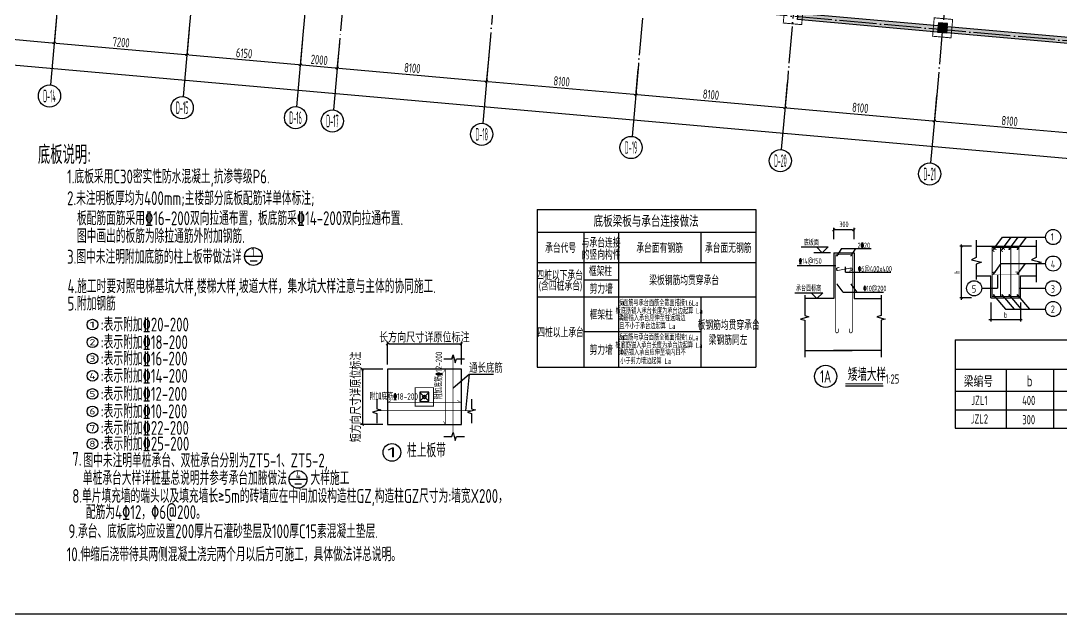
# Model space of a CAD drawing. Extents: x -57409 to 252654, y -8259 to 229119.
# Drawn here: x 137248 to 193468, y -6908 to 25184 of the extents above; entities that cross this region are included whole.
import ezdxf
from ezdxf.enums import TextEntityAlignment as Align

# ---------------------------------------------------------------- set-up
doc = ezdxf.new("R2010")
doc.units = 0
doc.header["$LTSCALE"] = 100
doc.header["$PDMODE"] = 35
doc.header["$PDSIZE"] = 200
doc.linetypes.add('DASHED', pattern=[0.75, 0.5, -0.25])
doc.linetypes.add('DOTE', pattern=[2.42, 2, -0.2, 0.02, -0.2])
doc.layers.get('0').update_dxf_attribs({"linetype": 'CONTINUOUS'})
doc.layers.get('Defpoints').update_dxf_attribs({"linetype": 'CONTINUOUS'})
for name, color, linetype in [('AXIS', 3, 'CONTINUOUS'), ('B-TEXT', 3, 'CONTINUOUS'), ('BDIM', 3, 'CONTINUOUS'), ('b板标注', 6, 'CONTINUOUS'), ('COLU', 7, 'CONTINUOUS'), ('CT', 2, 'CONTINUOUS'), ('dbl底板梁说明', 7, 'CONTINUOUS'), ('DIM', 3, 'CONTINUOUS'), ('dote', 253, 'DOTE'), ('h填实-柱墙', 254, 'CONTINUOUS'), ('PUB_DIM', 3, 'CONTINUOUS'), ('TEXT', 2, 'CONTINUOUS'), ('THICK', 6, 'CONTINUOUS'), ('THIN', 7, 'CONTINUOUS'), ('WALL', 3, 'CONTINUOUS'), ('Z-AXIS', 3, 'CONTINUOUS'), ('Z-TEXT', 2, 'CONTINUOUS'), ('z柱下板带', 140, 'CONTINUOUS'), ('板底钢筋', 24, 'CONTINUOUS'), ('柱', 2, 'CONTINUOUS')]:
    doc.layers.add(name, color=color, linetype=linetype)
doc.layers.add('mis', color=31, linetype='CONTINUOUS', plot=False)
doc.layers.add('重心计算', color=7, linetype='CONTINUOUS', plot=False)
doc.layers.add('rein', color=6, linetype='ByLayer', lineweight=18)
doc.styles.add('_TCH_AXIS', font='tssdeng.shx', dxfattribs={"width": 0.7, "bigfont": 'tssdchn.shx'})
doc.styles.add('COMPLEX', font='tssdeng.shx', dxfattribs={"width": 0.7, "bigfont": 'tssdchn.shx'})
doc.styles.add('Jgcad-DIM', font='tssdeng.shx', dxfattribs={"width": 0.7, "bigfont": 'tssdchn.shx'})
doc.styles.get("Standard").update_dxf_attribs({"font": 'tssdeng.shx', "width": 0.7, "bigfont": 'tssdchn.shx'})
doc.styles.add('TSSD_Dimension', font='tssdeng.shx', dxfattribs={"width": 0.7})
doc.dimstyles.new('TSSD_100_100', dxfattribs={"dimtxt": 300, "dimasz": 100, "dimexe": 100, "dimexo": 250, "dimgap": 100, "dimtad": 1, "dimdec": 0, "dimzin": 0, "dimdsep": 46, "dimtxsty": 'Jgcad-DIM', "dimblk": 'ARCHTICK', "dimblk1": 'ARCHTICK', "dimblk2": 'ARCHTICK', "dimsah": 1, "dimcen": 0, "dimdle": 100, "dimclre": 7, "dimclrt": 7, "dimadec": 3, "dimazin": 0, "dimtfac": 1, "dimtdec": 0, "dimtix": 1, "dimtmove": 2, "dimatfit": 3, "dimfxl": 1, "dimtolj": 1, "dimtzin": 0, "dimarcsym": 0})
doc.dimstyles.new('TSSD_100_100$0', dxfattribs={"dimtxt": 300, "dimasz": 100, "dimexe": 100, "dimexo": 250, "dimgap": 100, "dimtad": 1, "dimdec": 0, "dimzin": 0, "dimdsep": 46, "dimtxsty": 'TSSD_Dimension', "dimblk": '_tsdbk', "dimblk1": '_tsdbk', "dimblk2": '_tsdbk', "dimsah": 1, "dimcen": 0, "dimdle": 100, "dimclrt": 7, "dimadec": 0, "dimazin": 0, "dimtfac": 1, "dimtdec": 0, "dimtix": 1, "dimtmove": 2, "dimatfit": 3, "dimldrblk": '_tsdbk', "dimfxl": 1, "dimtolj": 1, "dimtzin": 0, "dimarcsym": 0})
doc.dimstyles.new('TSSD_50_100', dxfattribs={"dimtxt": 300, "dimasz": 100, "dimexe": 100, "dimexo": 250, "dimgap": 150, "dimtad": 1, "dimdec": 0, "dimlfac": 0.5, "dimzin": 0, "dimdsep": 46, "dimtxsty": 'TSSD_Dimension', "dimblk": '_tsdbk', "dimcen": 0, "dimdle": 100, "dimclrt": 7, "dimadec": 0, "dimazin": 0, "dimtfac": 1, "dimtdec": 0, "dimtix": 1, "dimtmove": 2, "dimatfit": 3, "dimldrblk": '_tsdbk', "dimfxl": 1, "dimtolj": 1, "dimtzin": 0, "dimarcsym": 0})

# ---------------------------------------------------------------- blocks, each defined once
blk = doc.blocks.new('_tsdbk')
blk.add_line((-1, 0), (0, 0))
at = {"const_width": 0.5}
blk.add_lwpolyline([(-0.7, -0.7), (0.7, 0.7)], dxfattribs=at)
blk = doc.blocks.new('*D14')
at = {"layer": 'Defpoints', "color": 0}
for p in [(48949, 33607), (214449, 18928), (214184, 15937)]:
    blk.add_point(p, dxfattribs=at)
at = {"layer": 'Z-AXIS', "color": 0, "lineweight": -2}
for p, q in [((48927, 33358), (48675, 30516)), ((48783, 30606), (214084, 15946)), ((214427, 18679), (214175, 15837))]:
    blk.add_line(p, q, dxfattribs=at)
at = {"layer": 'Z-AXIS', "color": 0, "lineweight": -2, "xscale": 100, "yscale": 100, "zscale": 100}
for p, rotation in [((48684, 30615), 174.9316457825303), ((214184, 15937), 354.9316457825303)]:
    blk.add_blockref('_tsdbk', p, dxfattribs=dict(at, rotation=rotation))
at = {"layer": 'Z-AXIS', "color": 7, "insert": (131465, 23625), "char_height": 500, "attachment_point": 5, "rotation": 354.9316, "style": 'TSSD_Dimension'}
blk.add_mtext('\\A1;166150', dxfattribs=at)
blk = doc.blocks.new('_AXISO')
blk.add_circle((0, 0), 0.5)
at = {"layer": 'B-TEXT', "style": 'COMPLEX', "width": 1.450893}
blk.add_attdef('A', text='', height=0.56, dxfattribs=at).set_placement((0.249375, -0.28), (0.749375, -0.28), align=Align.FIT)
blk = doc.blocks.new('*D27')
at = {"layer": 'Defpoints', "color": 0}
for p in [(178690, 22100), (186758, 21384), (186615, 19770)]:
    blk.add_point(p, dxfattribs=at)
at = {"layer": 'Z-AXIS', "color": 0, "lineweight": -2}
for p, q in [((178668, 21851), (178538, 20386)), ((186736, 21135), (186606, 19670)), ((178646, 20477), (186515, 19779))]:
    blk.add_line(p, q, dxfattribs=at)
at = {"layer": 'Z-AXIS', "color": 0, "lineweight": -2, "xscale": 100, "yscale": 100, "zscale": 100}
for p, rotation in [((178546, 20485), 174.9316457825303), ((186615, 19770), 354.9316457825303)]:
    blk.add_blockref('_tsdbk', p, dxfattribs=dict(at, rotation=rotation))
at = {"layer": 'Z-AXIS', "color": 7, "insert": (182611, 20476), "char_height": 500, "attachment_point": 5, "rotation": 354.9316, "style": 'TSSD_Dimension'}
blk.add_mtext('\\A1;8100', dxfattribs=at)
blk = doc.blocks.new('*D28')
at = {"layer": 'Defpoints', "color": 0}
for p in [(170621, 22815), (178690, 22100), (178546, 20485)]:
    blk.add_point(p, dxfattribs=at)
at = {"layer": 'Z-AXIS', "color": 0, "lineweight": -2}
for p, q in [((170599, 22566), (170469, 21101)), ((178668, 21851), (178538, 20386)), ((170578, 21192), (178447, 20494))]:
    blk.add_line(p, q, dxfattribs=at)
at = {"layer": 'Z-AXIS', "color": 0, "lineweight": -2, "xscale": 100, "yscale": 100, "zscale": 100}
for p, rotation in [((170478, 21201), 174.9316457825303), ((178546, 20485), 354.9316457825303)]:
    blk.add_blockref('_tsdbk', p, dxfattribs=dict(at, rotation=rotation))
at = {"layer": 'Z-AXIS', "color": 7, "insert": (174543, 21192), "char_height": 500, "attachment_point": 5, "rotation": 354.9316, "style": 'TSSD_Dimension'}
blk.add_mtext('\\A1;8100', dxfattribs=at)
blk = doc.blocks.new('*D29')
at = {"layer": 'Defpoints', "color": 0}
for p in [(146366, 24967), (152492, 24423), (152349, 22809)]:
    blk.add_point(p, dxfattribs=at)
at = {"layer": 'Z-AXIS', "color": 0, "lineweight": -2}
for p, q in [((146344, 24718), (146214, 23253)), ((152470, 24174), (152340, 22709)), ((146323, 23343), (152250, 22818))]:
    blk.add_line(p, q, dxfattribs=at)
at = {"layer": 'Z-AXIS', "color": 0, "lineweight": -2, "xscale": 100, "yscale": 100, "zscale": 100}
for p, rotation in [((146223, 23352), 174.9316457825303), ((152349, 22809), 354.9316457825303)]:
    blk.add_blockref('_tsdbk', p, dxfattribs=dict(at, rotation=rotation))
at = {"layer": 'Z-AXIS', "color": 7, "insert": (149317, 23429), "char_height": 500, "attachment_point": 5, "rotation": 354.9316, "style": 'TSSD_Dimension'}
blk.add_mtext('\\A1;6150', dxfattribs=at)
blk = doc.blocks.new('*D30')
at = {"layer": 'Defpoints', "color": 0}
for p in [(133517, 26106), (139195, 25603), (139051, 23988)]:
    blk.add_point(p, dxfattribs=at)
at = {"layer": 'Z-AXIS', "color": 0, "lineweight": -2}
for p, q in [((133495, 25857), (133365, 24392)), ((139173, 25354), (139043, 23889)), ((133473, 24483), (138952, 23997))]:
    blk.add_line(p, q, dxfattribs=at)
at = {"layer": 'Z-AXIS', "color": 0, "lineweight": -2, "xscale": 100, "yscale": 100, "zscale": 100}
for p, rotation in [((133374, 24492), 174.9316457825303), ((139051, 23988), 354.9316457825303)]:
    blk.add_blockref('_tsdbk', p, dxfattribs=dict(at, rotation=rotation))
at = {"layer": 'Z-AXIS', "color": 7, "insert": (136244, 24589), "char_height": 500, "attachment_point": 5, "rotation": 354.9316, "style": 'TSSD_Dimension'}
blk.add_mtext('\\A1;5700', dxfattribs=at)
blk = doc.blocks.new('*D32')
at = {"layer": 'Defpoints', "color": 0}
for p in [(139195, 25603), (146366, 24967), (146223, 23352)]:
    blk.add_point(p, dxfattribs=at)
at = {"layer": 'Z-AXIS', "color": 0, "lineweight": -2}
for p, q in [((139173, 25354), (139043, 23889)), ((146344, 24718), (146214, 23253)), ((139151, 23979), (146124, 23361))]:
    blk.add_line(p, q, dxfattribs=at)
at = {"layer": 'Z-AXIS', "color": 0, "lineweight": -2, "xscale": 100, "yscale": 100, "zscale": 100}
for p, rotation in [((139051, 23988), 174.9316457825303), ((146223, 23352), 354.9316457825303)]:
    blk.add_blockref('_tsdbk', p, dxfattribs=dict(at, rotation=rotation))
at = {"layer": 'Z-AXIS', "color": 7, "insert": (142668, 24019), "char_height": 500, "attachment_point": 5, "rotation": 354.9316, "style": 'TSSD_Dimension'}
blk.add_mtext('\\A1;7200', dxfattribs=at)
blk = doc.blocks.new('*D33')
at = {"layer": 'Defpoints', "color": 0}
for p in [(162553, 23531), (170621, 22815), (170478, 21201)]:
    blk.add_point(p, dxfattribs=at)
at = {"layer": 'Z-AXIS', "color": 0, "lineweight": -2}
for p, q in [((162531, 23282), (162401, 21817)), ((170599, 22566), (170469, 21101)), ((162509, 21908), (170378, 21210))]:
    blk.add_line(p, q, dxfattribs=at)
at = {"layer": 'Z-AXIS', "color": 0, "lineweight": -2, "xscale": 100, "yscale": 100, "zscale": 100}
for p, rotation in [((162410, 21917), 174.9316457825303), ((170478, 21201), 354.9316457825303)]:
    blk.add_blockref('_tsdbk', p, dxfattribs=dict(at, rotation=rotation))
at = {"layer": 'Z-AXIS', "color": 7, "insert": (166475, 21908), "char_height": 500, "attachment_point": 5, "rotation": 354.9316, "style": 'TSSD_Dimension'}
blk.add_mtext('\\A1;8100', dxfattribs=at)
blk = doc.blocks.new('*D34')
at = {"layer": 'Defpoints', "color": 0}
for p in [(152492, 24423), (154485, 24247), (154341, 22632)]:
    blk.add_point(p, dxfattribs=at)
at = {"layer": 'Z-AXIS', "color": 0, "lineweight": -2}
for p, q in [((152470, 24174), (152340, 22709)), ((154463, 23998), (154333, 22533)), ((152449, 22800), (154242, 22641))]:
    blk.add_line(p, q, dxfattribs=at)
at = {"layer": 'Z-AXIS', "color": 0, "lineweight": -2, "xscale": 100, "yscale": 100, "zscale": 100}
for p, rotation in [((152349, 22809), 174.9316457825303), ((154341, 22632), 354.9316457825303)]:
    blk.add_blockref('_tsdbk', p, dxfattribs=dict(at, rotation=rotation))
at = {"layer": 'Z-AXIS', "color": 7, "insert": (153376, 23069), "char_height": 500, "attachment_point": 5, "rotation": 354.9316, "style": 'TSSD_Dimension'}
blk.add_mtext('\\A1;2000', dxfattribs=at)
blk = doc.blocks.new('*D35')
at = {"layer": 'Defpoints', "color": 0}
for p in [(154485, 24247), (162553, 23531), (162410, 21917)]:
    blk.add_point(p, dxfattribs=at)
at = {"layer": 'Z-AXIS', "color": 0, "lineweight": -2}
for p, q in [((154463, 23998), (154333, 22533)), ((162531, 23282), (162401, 21817)), ((154441, 22623), (162310, 21925))]:
    blk.add_line(p, q, dxfattribs=at)
at = {"layer": 'Z-AXIS', "color": 0, "lineweight": -2, "xscale": 100, "yscale": 100, "zscale": 100}
for p, rotation in [((154341, 22632), 174.9316457825303), ((162410, 21917), 354.9316457825303)]:
    blk.add_blockref('_tsdbk', p, dxfattribs=dict(at, rotation=rotation))
at = {"layer": 'Z-AXIS', "color": 7, "insert": (158407, 22623), "char_height": 500, "attachment_point": 5, "rotation": 354.9316, "style": 'TSSD_Dimension'}
blk.add_mtext('\\A1;8100', dxfattribs=at)
blk = doc.blocks.new('*D37')
at = {"layer": 'Defpoints', "color": 0}
for p in [(186758, 21384), (194826, 20669), (194683, 19054)]:
    blk.add_point(p, dxfattribs=at)
at = {"layer": 'Z-AXIS', "color": 0, "lineweight": -2}
for p, q in [((186736, 21135), (186606, 19670)), ((194804, 20420), (194674, 18955)), ((186714, 19761), (194583, 19063))]:
    blk.add_line(p, q, dxfattribs=at)
at = {"layer": 'Z-AXIS', "color": 0, "lineweight": -2, "xscale": 100, "yscale": 100, "zscale": 100}
for p, rotation in [((186615, 19770), 174.9316457825303), ((194683, 19054), 354.9316457825303)]:
    blk.add_blockref('_tsdbk', p, dxfattribs=dict(at, rotation=rotation))
at = {"layer": 'Z-AXIS', "color": 7, "insert": (190680, 19761), "char_height": 500, "attachment_point": 5, "rotation": 354.9316, "style": 'TSSD_Dimension'}
blk.add_mtext('\\A1;8100', dxfattribs=at)
blk = doc.blocks.new('*D427')
at = {"layer": 'Defpoints', "color": 0}
for p in [(161055, 7711), (157055, 6344), (161055, 6344)]:
    blk.add_point(p, dxfattribs=at)
at = {"layer": 'Z-AXIS', "color": 0, "lineweight": -2}
for p, q in [((157055, 6594), (157055, 7811)), ((157155, 7711), (160955, 7711)), ((161055, 6594), (161055, 7811))]:
    blk.add_line(p, q, dxfattribs=at)
at = {"layer": 'Z-AXIS', "color": 0, "lineweight": -2, "xscale": 100, "yscale": 100, "zscale": 100, "rotation": 180}
blk.add_blockref('_tsdbk', (157055, 7711), dxfattribs=at)
at = {"layer": 'Z-AXIS', "color": 0, "lineweight": -2, "xscale": 100, "yscale": 100, "zscale": 100}
blk.add_blockref('_tsdbk', (161055, 7711), dxfattribs=at)
at = {"layer": 'Z-AXIS', "color": 7, "insert": (159055, 8061), "char_height": 500, "attachment_point": 5, "style": 'TSSD_Dimension'}
blk.add_mtext('\\A1;长方向尺寸详原位标注', dxfattribs=at)
blk = doc.blocks.new('*D428')
at = {"layer": 'Defpoints', "color": 0}
for p in [(157055, 6344), (155707, 3344), (157055, 3344)]:
    blk.add_point(p, dxfattribs=at)
at = {"layer": 'Z-AXIS', "color": 0, "lineweight": -2}
for p, q in [((156805, 6344), (155607, 6344)), ((155707, 6244), (155707, 3444)), ((156805, 3344), (155607, 3344))]:
    blk.add_line(p, q, dxfattribs=at)
at = {"layer": 'Z-AXIS', "color": 0, "lineweight": -2, "xscale": 100, "yscale": 100, "zscale": 100}
for p, rotation in [((155707, 6344), 90), ((155707, 3344), 270)]:
    blk.add_blockref('_tsdbk', p, dxfattribs=dict(at, rotation=rotation))
at = {"layer": 'Z-AXIS', "color": 7, "insert": (155357, 4844), "char_height": 500, "attachment_point": 5, "rotation": 90, "style": 'TSSD_Dimension'}
blk.add_mtext('\\A1;短方向尺寸详原位标注', dxfattribs=at)
blk = doc.blocks.new('*D2962')
at = {"layer": 'Defpoints', "color": 0}
for p in [(181177, 13878), (181177, 13118), (182277, 13118)]:
    blk.add_point(p, dxfattribs=at)
at = {"layer": 'DIM', "color": 0, "lineweight": -2}
for p, q in [((181177, 13368), (181177, 13978)), ((182177, 13878), (181277, 13878)), ((182277, 13368), (182277, 13978))]:
    blk.add_line(p, q, dxfattribs=at)
at = {"layer": 'DIM', "color": 0, "lineweight": -2, "xscale": 100, "yscale": 100, "zscale": 100, "rotation": 180}
blk.add_blockref('_tsdbk', (181177, 13878), dxfattribs=at)
at = {"layer": 'DIM', "color": 0, "lineweight": -2, "xscale": 100, "yscale": 100, "zscale": 100}
blk.add_blockref('_tsdbk', (182277, 13878), dxfattribs=at)
at = {"layer": 'DIM', "color": 7, "insert": (181727, 14178), "char_height": 300, "attachment_point": 5, "style": 'TSSD_Dimension'}
blk.add_mtext('\\A1;300', dxfattribs=at)
blk = doc.blocks.new('_ArchTick')
at = {"color": 0, "linetype": 'ByBlock', "const_width": 0.4}
blk.add_lwpolyline([(-0.5, -0.5), (0.5, 0.5)], dxfattribs=at)
blk = doc.blocks.new('*D3093')
at = {"layer": 'BDIM', "color": 7, "lineweight": -2}
for p, q in [((189664, 9943), (189664, 8930)), ((191264, 9943), (191264, 8930))]:
    blk.add_line(p, q, dxfattribs=at)
at = {"layer": 'BDIM', "color": 0, "lineweight": -2}
blk.add_line((189564, 9030), (191364, 9030), dxfattribs=at)
at = {"layer": 'Defpoints', "color": 0}
for p in [(189664, 10193), (191264, 10193), (191264, 9030)]:
    blk.add_point(p, dxfattribs=at)
at = {"layer": 'BDIM', "color": 0, "lineweight": -2, "xscale": 100, "yscale": 100, "zscale": 100, "rotation": 180}
blk.add_blockref('_ArchTick', (189664, 9030), dxfattribs=at)
at = {"layer": 'BDIM', "color": 0, "lineweight": -2, "xscale": 100, "yscale": 100, "zscale": 100}
blk.add_blockref('_ArchTick', (191264, 9030), dxfattribs=at)
at = {"layer": 'BDIM', "color": 7, "insert": (190464, 9280), "char_height": 300, "attachment_point": 5, "style": 'Jgcad-DIM'}
blk.add_mtext('\\A1;b', dxfattribs=at)
blk = doc.blocks.new('*D3094')
at = {"layer": 'BDIM', "color": 7, "lineweight": -2}
for p, q in [((188626, 12993), (187988, 12993)), ((188626, 10193), (187988, 10193))]:
    blk.add_line(p, q, dxfattribs=at)
at = {"layer": 'BDIM', "color": 0, "lineweight": -2}
blk.add_line((188088, 10093), (188088, 13093), dxfattribs=at)
at = {"layer": 'Defpoints', "color": 0}
for p in [(188088, 12993), (188876, 12993), (188876, 10193)]:
    blk.add_point(p, dxfattribs=at)
at = {"layer": 'BDIM', "color": 0, "lineweight": -2, "xscale": 100, "yscale": 100, "zscale": 100}
for p, rotation in [((188088, 12993), 90), ((188088, 10193), 270)]:
    blk.add_blockref('_ArchTick', p, dxfattribs=dict(at, rotation=rotation))
at = {"layer": 'BDIM', "color": 7, "insert": (187838, 11593), "char_height": 300, "attachment_point": 5, "rotation": 90, "style": 'Jgcad-DIM'}
blk.add_mtext('\\A1;h', dxfattribs=at)

msp = doc.modelspace()

# ---------------------------------------------------------------- hatches: boundary and pattern name
at = {"layer": 'h填实-柱墙'}
for points in [[(179250.6, 25595.4), (186820.9, 24924), (186790, 24575.4), (179219.7, 25246.8)], [(186790, 24575.4), (187288, 24531.2), (187332.2, 25029.3), (186834.1, 25073.4)], [(187318.9, 24879.9), (194889.2, 24208.4), (194858.3, 23859.8), (187288, 24531.2)]]:
    msp.add_hatch(color=256, dxfattribs=at).paths.add_polyline_path(points)

# ---------------------------------------------------------------- linework, layer by layer
for p, q in [((188875.7, 12992.8), (192112.7, 12992.8)), ((189829.7, 12855.8), (190294.7, 13488.8)), ((190291.7, 12855.8), (190756.7, 13488.8)), ((190294.7, 13488.8), (192622.7, 13488.8)), ((190672.7, 12855.8), (191137.7, 13488.8)), ((191128.7, 12855.8), (191593.7, 13488.8)), ((181176.8, 12639.3), (182276.8, 12639.3)), ((189829.7, 11505.8), (190232, 12053.4)), ((190232, 12053.4), (192622.7, 12053.4)), ((191128.7, 11505.8), (191531, 12053.4)), ((188875.7, 11392.8), (189663.7, 11392.8)), ((189663.7, 10192.8), (189663.7, 11392.8)), ((190021.4, 11445.8), (190022.5, 10717.3)), ((191263.7, 11392.8), (192112.7, 11392.8)), ((191263.7, 10192.8), (191263.7, 11392.8)), ((189172.6, 10717.3), (190022.5, 10717.3)), ((191188.7, 10717.3), (192622.7, 10717.3)), ((189663.7, 10192.8), (191263.7, 10192.8)), ((189829.7, 10329.8), (190462.3, 9596.5)), ((190291.7, 10329.8), (190924.3, 9596.5)), ((190672.7, 10329.8), (191305.3, 9596.5)), ((191128.7, 10329.8), (191761.3, 9596.5)), ((190462.3, 9596.5), (192622.7, 9596.5)), ((187745.9, 7926.1), (187745.9, 3145.4)), ((187745.9, 7926.1), (211844.3, 7926.1)), ((187745.9, 6345.4), (211844.3, 6345.4)), ((190492.3, 6345.4), (190492.3, 3145.4)), ((193052.8, 6345.4), (193052.8, 3145.4)), ((187745.9, 5145.4), (211844.3, 5145.4)), ((187745.9, 4145.4), (211844.3, 4145.4)), ((187745.9, 3145.4), (211844.3, 3145.4))]:
    msp.add_line(p, q)
at = {"ltscale": 2}
for p, q in [((181176.8, 12639.3), (181176.8, 10158.8)), ((181595.7, 12861.1), (181350.7, 12476.1)), ((181595.7, 12861.1), (183199.7, 12861.1)), ((182349.3, 12861.1), (182104.3, 12476.1)), ((182276.8, 12639.3), (182276.8, 10158.8)), ((179201.4, 11951.5), (181276.8, 11951.5)), ((181806.5, 11580.5), (181806.5, 11874.3)), ((181806.5, 11580.5), (184256.1, 11580.5)), ((181681.4, 10500.3), (181357.2, 10935.5)), ((182443.9, 10500.3), (182119.8, 10935.5)), ((181681.4, 10500.3), (183868.3, 10500.3)), ((179607.7, 7352.5), (182176.8, 7352.5)), ((183733.1, 7352.5), (181164, 7352.5))]:
    msp.add_line(p, q, dxfattribs=at)
for points in [[(188875.7, 13327.8), (188875.7, 12381.8), (188620.7, 12261.8), (189155.7, 12124.8), (188875.7, 12022.8), (188875.7, 11195.8)], [(192112.7, 13327.8), (192112.7, 12381.8), (191857.7, 12261.8), (192392.7, 12124.8), (192112.7, 12022.8), (192112.7, 11040.8)]]:
    msp.add_lwpolyline(points)
at = {"ltscale": 2, "const_width": 40}
for points in [[(181426.8, 8531.6), (181426.8, 8381.6, -1), (181276.8, 8381.6), (181276.8, 12539.3), (182176.8, 12539.3), (182176.8, 8381.6, -1), (182026.8, 8381.6), (182026.8, 8531.6)], [(181489.2, 11857.2), (181350.6, 11818.1, 1), (181389.7, 11679.5), (182113.8, 11818.1, -1), (182152.9, 11679.5), (182014.3, 11640.4)]]:
    msp.add_lwpolyline(points, format="xyb", dxfattribs=at)
for points in [[(181325.3, 12476.1, 1), (181365.3, 12476.1, 1)], [(182088.2, 12476.1, 1), (182128.2, 12476.1, 1)], [(181325.3, 11756.6, 1), (181365.3, 11756.6, 1)], [(182088.2, 11756.6, 1), (182128.2, 11756.6, 1)], [(181350.4, 10932.3, 1), (181390.4, 10932.3, 1)], [(182113.3, 10932.3, 1), (182153.3, 10932.3, 1)]]:
    msp.add_lwpolyline(points, format="xyb", close=True, dxfattribs=at)
for centre in [(193031.7, 13488.8), (193031.7, 12053.4), (188763.6, 10717.3), (193031.7, 10717.3), (193031.7, 9596.5)]:
    msp.add_circle(centre, 409)
at = {"layer": 'AXIS'}
msp.add_line((180999.7, 12639.3), (180108, 12639.3), dxfattribs=at)
at = {"layer": 'b板标注'}
msp.add_circle((180739.4, 5952.7), 600, dxfattribs=at)
at = {"layer": 'COLU'}
for points in [[(186790, 24575.4), (187288, 24531.2), (187332.2, 25029.3), (186834.1, 25073.4)], [(158805.3, 4594), (159305.3, 4594), (159305.3, 5094), (158805.3, 5094)]]:
    msp.add_lwpolyline(points, close=True, dxfattribs=at)
at = {"layer": 'CT', "const_width": 50}
for points in [[(178450.5, 25064), (179446.6, 24975.7), (179535, 25971.8), (178538.9, 26060.1)], [(186518.9, 24348.5), (187514.9, 24260.1), (187603.3, 25256.2), (186607.2, 25344.6)], [(158555.3, 4344), (159555.3, 4344), (159555.3, 5344), (158555.3, 5344)]]:
    msp.add_lwpolyline(points, close=True, dxfattribs=at)
at = {"layer": 'dbl底板梁说明'}
for p, q in [((165156.6, 14970.3), (176964.9, 14970.3)), ((165156.6, 14970.3), (165156.6, 6460.8)), ((176964.9, 14970.3), (176964.9, 6460.8)), ((165156.6, 13756.2), (176964.9, 13756.2)), ((167676.5, 13756.2), (167676.5, 6460.8)), ((169548.9, 13756.2), (169548.9, 6460.8)), ((173989.2, 13756.2), (173989.2, 12103.9)), ((165156.6, 12103.9), (176964.9, 12103.9)), ((167676.5, 11182.2), (169548.9, 11182.2)), ((165156.6, 10260.6), (176964.9, 10260.6)), ((173989.2, 10260.6), (173989.2, 6460.8)), ((167676.5, 8373), (173989.2, 8373)), ((165156.6, 6460.8), (176964.9, 6460.8))]:
    msp.add_line(p, q, dxfattribs=at)
at = {"layer": 'dote', "ltscale": 10}
for p, q in [((160468.3, 91713.3), (154484.6, 24246.7)), ((151811.2, 86357.1), (146366.5, 24966.7)), ((176188.3, 85584.9), (170621.3, 22815.5)), ((167988.9, 84821.9), (162552.9, 23531.1)), ((192193.9, 82675.2), (186757.9, 21384.3)), ((183639.6, 77912.3), (178689.6, 22099.9)), ((154982.1, 52494.6), (152492.4, 24423.4)), ((217233.8, 22025.9), (51531.5, 36722.2))]:
    msp.add_line(p, q, dxfattribs=at)
at = {"layer": 'mis'}
msp.add_lwpolyline([(23132, 229118.7), (252632, 229118.7), (252632, -6908), (23132, -6908)], close=True, dxfattribs=at)
at = {"layer": 'PUB_DIM'}
for p, q in [((179418.6, 12955.7), (180870.3, 12955.7)), ((180553.8, 12639.3), (180237.4, 12955.7)), ((180553.8, 12639.3), (180870.3, 12955.7)), ((179074.5, 10475.2), (180588.8, 10475.2)), ((180272.3, 10158.8), (179955.9, 10475.2)), ((180272.3, 10158.8), (180588.8, 10475.2))]:
    msp.add_line(p, q, dxfattribs=at)
at = {"layer": 'rein', "const_width": 50}
for points in [[(189738.7, 10267.8), (191188.7, 10267.8), (191188.7, 12917.8), (189738.7, 12917.8)], [(190190.7, 10267.8), (190743.7, 10267.8), (190743.7, 12917.8), (190190.7, 12917.8)]]:
    msp.add_lwpolyline(points, close=True, dxfattribs=at)
for points in [[(189851.2, 12917.8), (189963.7, 12805.3)], [(190303.2, 12917.8), (190415.7, 12805.3)], [(189738.7, 12805.3), (189851.2, 12692.8)], [(190190.7, 12805.3), (190303.2, 12692.8)]]:
    msp.add_lwpolyline(points, dxfattribs=at)
for points in [[(189804.7, 12830.8, 1), (189854.7, 12830.8, 1)], [(190251.7, 12830.8, 1), (190301.7, 12830.8, 1)], [(190636.7, 12830.8, 1), (190686.7, 12830.8, 1)], [(191083.7, 12830.8, 1), (191133.7, 12830.8, 1)], [(189804.7, 11520.8, 1), (189854.7, 11520.8, 1)], [(191083.7, 11520.8, 1), (191133.7, 11520.8, 1)], [(189804.7, 10351.8, 1), (189854.7, 10351.8, 1)], [(190251.7, 10351.8, 1), (190301.7, 10351.8, 1)], [(190636.7, 10351.8, 1), (190686.7, 10351.8, 1)], [(191083.7, 10351.8, 1), (191133.7, 10351.8, 1)]]:
    msp.add_lwpolyline(points, format="xyb", close=True, dxfattribs=at)
at = {"layer": 'rein', "const_width": 30}
msp.add_lwpolyline([(189949.7, 11595.8), (189829.7, 11595.8, 1), (189829.7, 11445.8), (191108.7, 11445.8, 1), (191108.7, 11595.8), (190988.7, 11595.8)], format="xyb", dxfattribs=at)
at = {"layer": 'THICK', "const_width": 50}
msp.add_lwpolyline([(181809.3, 5550.3), (183847.2, 5550.3)], dxfattribs=at)
at = {"layer": 'THIN'}
for p, q in [((181176.8, 10158.8), (179607.7, 10158.8)), ((182276.8, 10158.8), (183733.1, 10158.8))]:
    msp.add_line(p, q, dxfattribs=at)
for points in [[(179607.7, 10337.2), (179607.7, 9246), (179827.7, 9176), (179387.7, 9056), (179607.7, 8986), (179607.7, 7001.6)], [(183733.1, 10337.2), (183733.1, 9246), (183513.1, 9176), (183953.1, 9056), (183733.1, 8986), (183733.1, 7001.6)], [(160110.7, 6898.5), (160536.7, 6898.5), (160606.7, 7118.5), (160726.7, 6678.5), (160796.7, 6898.5), (161222.6, 6898.5)], [(156480.2, 4722.3), (156480.2, 4206.1), (156700.2, 4136.1), (156260.2, 4016.1), (156480.2, 3946.1), (156480.2, 3430)], [(161599.7, 4722.3), (161599.7, 4206.1), (161819.7, 4136.1), (161379.7, 4016.1), (161599.7, 3946.1), (161599.7, 3430)], [(160110.7, 2705.6), (160536.7, 2705.6), (160606.7, 2925.6), (160726.7, 2485.6), (160796.7, 2705.6), (161222.6, 2705.6)]]:
    msp.add_lwpolyline(points, dxfattribs=at)
at = {"layer": 'THIN', "ltscale": 0.1}
msp.add_lwpolyline([(181809.3, 5450.3), (183847.2, 5450.3)], dxfattribs=at)
at = {"layer": 'WALL'}
for points in [[(179250.6, 25595.4), (186820.9, 24924), (186790, 24575.4), (179219.7, 25246.8)], [(187318.9, 24879.9), (194889.2, 24208.4), (194858.3, 23859.8), (187288, 24531.2)]]:
    msp.add_lwpolyline(points, close=True, dxfattribs=at)
at = {"layer": 'Z-AXIS'}
for p, q in [((139194.6, 25602.7), (138850, 21717.1)), ((146366.5, 24966.7), (146021.9, 21081)), ((152492.4, 24423.4), (152147.8, 20537.7)), ((154484.6, 24246.7), (154140, 20361)), ((162552.9, 23531.1), (162208.3, 19645.4)), ((170621.3, 22815.5), (170276.6, 18929.9)), ((178689.6, 22099.9), (178345, 18214.3)), ((186757.9, 21384.3), (186413.3, 17498.7))]:
    msp.add_line(p, q, dxfattribs=at)
at = {"layer": 'Z-TEXT'}
for p, q in [((150297.9, 12435.8), (149337.9, 12435.8)), ((160605.6, 5340.5), (161474.8, 6081.9)), ((161474.8, 6081.9), (161270.2, 4095.2)), ((161474.8, 6081.9), (162796.4, 6081.9)), ((152705.6, 382.4), (151745.6, 382.4))]:
    msp.add_line(p, q, dxfattribs=at)
for points in [[(149639.9, 12195.6), (150016.5, 12195.6)], [(152047.6, 142.2), (152424.2, 142.2)]]:
    msp.add_lwpolyline(points, dxfattribs=at)
for centre in [(149817.9, 12435.3), (152225.6, 381.9)]:
    msp.add_circle(centre, 480, dxfattribs=at)
at = {"layer": 'z柱下板带', "linetype": 'DASHED', "ltscale": 1000}
msp.add_lwpolyline([(157055.3, 3344), (161055.3, 3344), (161055.3, 6344), (157055.3, 6344)], close=True, dxfattribs=at)
at = {"layer": '板底钢筋', "const_width": 30}
for points in [[(160605.6, 2922.1), (160605.6, 7115)], [(160094, 3517), (160194, 3350.3), (160194, 6344), (160094, 6177.3)], [(157259.9, 4649.1), (157093.2, 4549.1), (161012.3, 4549.1), (160845.6, 4649.1)], [(156550, 4095.2), (161669.4, 4095.2)]]:
    msp.add_lwpolyline(points, dxfattribs=at)
at = {"layer": '重心计算', "color": 5}
for p in [(187061.1, 24802.3), (187061.1, 24802.3), (159055.3, 4844)]:
    msp.add_point(p, dxfattribs=at)

# ---------------------------------------------------------------- block references
at = {"layer": 'Z-AXIS'}
ref = msp.add_blockref('_AXISO', (138797, 21119.5), dxfattribs=dict(at, xscale=1199.999999999998, yscale=1200, zscale=1200, rotation=359.9996457873818))
ref.add_attrib('A', 'D-14', dxfattribs={"color": 7, "height": 678.82, "rotation": 359.99965, "style": '_TCH_AXIS', "width": 0.317073}).set_placement((138457.6, 20780), (139136.4, 20780), align=Align.FIT)
ref = msp.add_blockref('_AXISO', (145968.8, 20483.4), dxfattribs=dict(at, xscale=1199.999999999998, yscale=1200, zscale=1200, rotation=359.9996457873818))
ref.add_attrib('A', 'D-15', dxfattribs={"color": 7, "height": 678.82, "rotation": 359.99965, "style": '_TCH_AXIS', "width": 0.320988}).set_placement((145629.4, 20144), (146308.3, 20144), align=Align.FIT)
ref = msp.add_blockref('_AXISO', (152094.8, 19940.1), dxfattribs=dict(at, xscale=1199.999999999998, yscale=1200, zscale=1200, rotation=359.9996457873818))
ref.add_attrib('A', 'D-16', dxfattribs={"color": 7, "height": 678.82, "rotation": 359.99965, "style": '_TCH_AXIS', "width": 0.325}).set_placement((151755.4, 19600.7), (152434.2, 19600.7), align=Align.FIT)
ref = msp.add_blockref('_AXISO', (154087, 19763.4), dxfattribs=dict(at, xscale=1199.999999999998, yscale=1200, zscale=1200, rotation=359.9996457873818))
ref.add_attrib('A', 'D-17', dxfattribs={"color": 7, "height": 678.82, "rotation": 359.99965, "style": '_TCH_AXIS', "width": 0.320988}).set_placement((153747.6, 19424), (154426.4, 19424), align=Align.FIT)
ref = msp.add_blockref('_AXISO', (162155.3, 19047.8), dxfattribs=dict(at, xscale=1199.999999999998, yscale=1200, zscale=1200, rotation=359.9996457873818))
ref.add_attrib('A', 'D-18', dxfattribs={"color": 7, "height": 678.82, "rotation": 359.99965, "style": '_TCH_AXIS', "width": 0.320988}).set_placement((161815.9, 18708.4), (162494.7, 18708.4), align=Align.FIT)
ref = msp.add_blockref('_AXISO', (170223.6, 18332.2), dxfattribs=dict(at, xscale=1199.999999999998, yscale=1200, zscale=1200, rotation=359.9996457873818))
ref.add_attrib('A', 'D-19', dxfattribs={"color": 7, "height": 678.82, "rotation": 359.99965, "style": '_TCH_AXIS', "width": 0.325}).set_placement((169884.2, 17992.8), (170563, 17992.8), align=Align.FIT)
ref = msp.add_blockref('_AXISO', (178292, 17616.6), dxfattribs=dict(at, xscale=1199.999999999998, yscale=1200, zscale=1200, rotation=359.9996457873818))
ref.add_attrib('A', 'D-20', dxfattribs={"color": 7, "height": 678.82, "rotation": 359.99965, "style": '_TCH_AXIS', "width": 0.320988}).set_placement((177952.6, 17277.2), (178631.4, 17277.2), align=Align.FIT)
ref = msp.add_blockref('_AXISO', (186360.3, 16901), dxfattribs=dict(at, xscale=1199.999999999998, yscale=1200, zscale=1200, rotation=359.9996457873818))
ref.add_attrib('A', 'D-21', dxfattribs={"color": 7, "height": 678.82, "rotation": 359.99965, "style": '_TCH_AXIS', "width": 0.342105}).set_placement((186020.9, 16561.6), (186699.7, 16561.6), align=Align.FIT)
at = {"layer": 'Z-TEXT'}
ref = msp.add_blockref('_AXISO', (141118.5, 8753.3), dxfattribs=dict(at, xscale=576.0000000000059, yscale=576, zscale=576, rotation=359.9996457873821))
ref.add_attrib('A', '1', dxfattribs={"layer": 'Z-AXIS', "color": 7, "height": 325.8, "rotation": 359.99965, "style": '_TCH_AXIS', "width": 2.888889}).set_placement((140955.6, 8590.3), (141281.4, 8590.3), align=Align.FIT)
ref = msp.add_blockref('_AXISO', (141118.5, 7799), dxfattribs=dict(at, xscale=576.0000000000059, yscale=576, zscale=576, rotation=359.9996457873821))
ref.add_attrib('A', '2', dxfattribs={"layer": 'Z-AXIS', "color": 7, "height": 325.8, "rotation": 359.99965, "style": '_TCH_AXIS', "width": 1.857143}).set_placement((140955.6, 7636.1), (141281.4, 7636.1), align=Align.FIT)
ref = msp.add_blockref('_AXISO', (141118.5, 6913.7), dxfattribs=dict(at, xscale=576.0000000000059, yscale=576, zscale=576, rotation=359.9996457873821))
ref.add_attrib('A', '3', dxfattribs={"layer": 'Z-AXIS', "color": 7, "height": 325.8, "rotation": 359.99965, "style": '_TCH_AXIS', "width": 1.857143}).set_placement((140955.6, 6750.8), (141281.4, 6750.8), align=Align.FIT)
ref = msp.add_blockref('_AXISO', (141118.5, 5981), dxfattribs=dict(at, xscale=576.0000000000059, yscale=576, zscale=576, rotation=359.9996457873821))
ref.add_attrib('A', '4', dxfattribs={"layer": 'Z-AXIS', "color": 7, "height": 325.8, "rotation": 359.99965, "style": '_TCH_AXIS', "width": 1.733333}).set_placement((140955.6, 5818.1), (141281.4, 5818.1), align=Align.FIT)
ref = msp.add_blockref('_AXISO', (141118.5, 5003.2), dxfattribs=dict(at, xscale=576.0000000000059, yscale=576, zscale=576, rotation=359.9996457873821))
ref.add_attrib('A', '5', dxfattribs={"layer": 'Z-AXIS', "color": 7, "height": 325.8, "rotation": 359.99965, "style": '_TCH_AXIS', "width": 1.857143}).set_placement((140955.6, 4840.2), (141281.4, 4840.2), align=Align.FIT)
ref = msp.add_blockref('_AXISO', (141118.5, 4062), dxfattribs=dict(at, xscale=576.0000000000059, yscale=576, zscale=576, rotation=359.9996457873821))
ref.add_attrib('A', '6', dxfattribs={"layer": 'Z-AXIS', "color": 7, "height": 325.8, "rotation": 359.99965, "style": '_TCH_AXIS', "width": 2}).set_placement((140955.6, 3899.1), (141281.4, 3899.1), align=Align.FIT)
ref = msp.add_blockref('_AXISO', (141118.5, 3164.1), dxfattribs=dict(at, xscale=576.0000000000059, yscale=576, zscale=576, rotation=359.9996457873821))
ref.add_attrib('A', '7', dxfattribs={"layer": 'Z-AXIS', "color": 7, "height": 325.8, "rotation": 359.99965, "style": '_TCH_AXIS', "width": 1.857143}).set_placement((140955.6, 3001.1), (141281.4, 3001.1), align=Align.FIT)
ref = msp.add_blockref('_AXISO', (141118.5, 2310.1), dxfattribs=dict(at, xscale=576.0000000000059, yscale=576, zscale=576, rotation=359.9996457873821))
ref.add_attrib('A', '8', dxfattribs={"layer": 'Z-AXIS', "color": 7, "height": 325.8, "rotation": 359.99965, "style": '_TCH_AXIS', "width": 1.857143}).set_placement((140955.6, 2147.2), (141281.4, 2147.2), align=Align.FIT)
ref = msp.add_blockref('_AXISO', (157301.2, 1843.9), dxfattribs=dict(at, xscale=960.0000000000099, yscale=960, zscale=960, rotation=359.9996457873821))
ref.add_attrib('A', '1', dxfattribs={"layer": 'Z-AXIS', "color": 7, "height": 543.1, "rotation": 359.99965, "style": '_TCH_AXIS', "width": 2.888889}).set_placement((157029.7, 1572.4), (157572.7, 1572.4), align=Align.FIT)

# ---------------------------------------------------------------- texts
at = {"layer": 'BDIM', "width": 0.7}
msp.add_text('矮墙大样', height=700, dxfattribs=at).set_placement((181940.1, 5708.6))
at = {"layer": 'b板标注', "style": 'COMPLEX', "width": 0.644841}
msp.add_attdef('1A', text='1', height=672, dxfattribs=at).set_placement((180439.4, 5616.7), (181039.4, 5616.7), align=Align.FIT)
at = {"layer": 'dbl底板梁说明', "width": 0.7}
for s, height, p in [('底板梁板与承台连接做法', 614.431, (171037, 14375, 584.6)), ('承台代号', 460.83, (166416.6, 12930.1, 0)), ('与承台连接', 460.83, (168604.8, 13215.4, 0)), ('承台面有钢筋', 460.82, (171769, 12930.1, 0)), ('承台面无钢筋', 460.83, (175477.1, 12930.1, 0)), ('的竖向构件', 460.83, (168604.8, 12567.4, 0)), ('框架柱', 460.83, (168567.3, 11674.4, 0)), ('四桩以下承台', 460, (166367.3, 11448.4, 0)), ('梁板钢筋均贯穿承台', 460.82, (173093.9, 11182.2, 0)), ('(含四桩承台)', 460.83, (166412.6, 10866.8)), ('剪力墙', 460.83, (168612.7, 10721.4, 0)), ('板面筋与承台面筋全截面搭接1.6La', 306, (171694.6, 9960.5, 0)), ('框架柱', 460.83, (168612.7, 9316.8, 0)), ('a.', 307.22, (169793.4, 9960.5, 0)), ('板底筋锚入承台长度为承台边起算 La', 307.217, (171743, 9531.3, 0)), ('b.', 307.22, (169793.4, 9172.6, 0)), ('梁筋锚入承台应伸至柱远端边', 307.217, (171351, 9140.3, 0)), ('板钢筋均贯穿承台', 460.83, (175497.8, 8762.7, 0)), ('四桩以上承台', 460.83, (166416.6, 8360.7, 0)), ('且不小于承台边起算 La', 307.217, (171106.8, 8713, 0)), ('a.', 307.22, (169786.8, 8076.2, 0)), ('板面筋与承台面筋全截面搭接1.6La', 307.217, (171690.2, 8101.3, 0)), ('梁钢筋同左', 460.83, (175470.3, 7953, 0)), ('剪力墙', 460.83, (168612.7, 7416.9, 0)), ('b.', 307.22, (169786.8, 7310.4, 0)), ('板底筋锚入承台长度为承台边起算 La', 307.217, (171733.2, 7672.1, 0)), ('梁筋锚入承台应伸至墙内且不', 307.217, (171363, 7281.3, 0)), ('小于剪力墙边起算 La', 307.217, (171016.2, 6816.8, 0))]:
    msp.add_text(s, height=height, dxfattribs=at).set_placement(p, align=Align.MIDDLE)
at = {"layer": 'TEXT', "width": 0.7}
for s, p in [('1', (192907.7, 13697.7)), ('4', (192907.7, 12220.3)), ('5', (188639.6, 10884.2)), ('3', (192907.7, 10884.2)), ('2', (192907.7, 9787.6))]:
    msp.add_text(s, height=400, dxfattribs=at).set_placement(p, align=Align.TOP_LEFT)
for s, height, p in [('底板面', 300, (179556.9, 13036.3)), ('承台面标高', 300, (179135.6, 10556.1)), ('1:25', 500, (183970.5, 5562.4))]:
    msp.add_text(s, height=height, dxfattribs=at).set_placement(p)
for s, height, p in [('梁编号', 600, (188997.9, 5706.4)), ('b', 600, (191758.7, 5706.4)), ('JZL1', 500, (189047.8, 4653.4)), ('400', 500, (191713.7, 4653.4)), ('JZL2', 500, (189047.8, 3653.4)), ('300', 500, (191713.7, 3612.2))]:
    msp.add_text(s, height=height, dxfattribs=at).set_placement(p, align=Align.MIDDLE)
at = {"layer": 'Z-TEXT', "width": 0.7}
for s, height, p in [('底板说明:', 1000, (138173.4, 17437.2)), ('1.底板采用C30密实性防水混凝土,抗渗等级P6.', 750, (139749.9, 16385.4)), ('2.未注明板厚均为400mm;主楼部分底板配筋详单体标注;', 750, (139749.9, 15212.2)), ('板配筋面筋采用%%13216-200双向拉通布置，板底筋采%%13214-200双向拉通布置.', 750, (140282.5, 14130.1)), ('图中画出的板筋为除拉通筋外附加钢筋.', 750, (140282.5, 13168.3)), ('3.图中未注明附加底筋的柱上板带做法详', 750, (139750, 12047.5)), ('1', 500, (149708.7, 12428.2)), ('4.施工时要对照电梯基坑大样,楼梯大样,坡道大样，集水坑大样注意与主体的协同施工.', 750, (139771.8, 10452.6)), ('5.附加钢筋', 750, (139771.8, 9515.1)), (':表示附加%%13220-200', 750, (141563.5, 8381.9)), (':表示附加%%13218-200', 750, (141563.5, 7427.7)), (':表示附加%%13216-200', 750, (141563.5, 6542.3)), (':表示附加%%13214-200', 750, (141563.5, 5609.7)), ('通长底筋', 500, (161474.7, 6150)), (':表示附加%%13212-200', 750, (141563.5, 4631.8)), ('附加底筋%%13218-200', 350, (156098.9, 4689.2)), (':表示附加%%13210-200', 750, (141563.5, 3690.6)), (':表示附加%%13222-200', 750, (141563.5, 2792.7)), (':表示附加%%13225-200', 750, (141563.5, 1938.7)), ('柱上板带', 750, (158116.2, 1577.7)), ('7.', 750, (140033.3, 1121.6)), ('图中未注明单桩承台、双桩承台分别为ZT5-1、ZT5-2,', 750, (140636.6, 1033.3)), ('单桩承台大样详桩基总说明并参考承台加腋做法    大样施工', 750, (140605.4, 80.7)), ('4', 500, (152116.4, 374.8)), (' 10.伸缩后浇带待其两侧混凝土浇完两个月以后方可施工，具体做法详总说明。', 750, (139409.9, -4044.5))]:
    msp.add_text(s, height=height, dxfattribs=at).set_placement(p)
msp.add_text('附加底筋%%13212-200', height=350, rotation=90, dxfattribs=at).set_placement((160017, 4699.9))
for s, p in [('8.单片填充墙的端头以及填充墙长%%1475m的砖墙应在中间加设构造柱GZ,构造柱GZ尺寸为:墙宽X200，', (140032.7, -1113.8)), ('配筋为4%%13112，%%1306@200。', (140766.3, -1986.3)), ('9.承台、底板底均应设置200厚片石灌砂垫层及100厚C15素混凝土垫层.', (139824.5, -3024.1))]:
    msp.add_text(s, height=750, dxfattribs=at).set_placement(p, align=Align.BOTTOM_LEFT)
at = {"layer": '柱', "width": 0.7}
for s, p in [('2%%13220', (182464.4, 12885)), ('%%13214@150', (179289.6, 12039.7)), ('%%1306@400x400', (182482.6, 11619.9)), ('%%13010@200', (182769.2, 10559.4))]:
    msp.add_text(s, height=300, dxfattribs=at).set_placement(p)

# ---------------------------------------------------------------- dimensions: what is measured, and where the dimension line sits
at = {"layer": 'BDIM'}
dim = msp.add_linear_dim(base=(188087.7, 12992.8), p1=(188875.7, 10192.8), p2=(188875.7, 12992.8), angle=90, text='h', dimstyle='TSSD_100_100', dxfattribs=at)
dim.commit()
dim.dimension.update_dxf_attribs({"geometry": '*D3094', "text_midpoint": (187837.7, 11592.8)})
dim = msp.add_linear_dim(base=(191263.7, 9029.8), p1=(189663.7, 10192.8), p2=(191263.7, 10192.8), text='b', dimstyle='TSSD_100_100', dxfattribs=at)
dim.commit()
dim.dimension.update_dxf_attribs({"geometry": '*D3093', "text_midpoint": (190463.7, 9279.8)})
at = {"layer": 'DIM'}
dim = msp.add_linear_dim(base=(181176.8, 13877.9), p1=(182276.8, 13118.4), p2=(181176.8, 13118.4), text='300', dimstyle='TSSD_50_100', dxfattribs=at)
dim.commit()
dim.dimension.update_dxf_attribs({"geometry": '*D2962', "text_midpoint": (181726.8, 14177.9)})
at = {"layer": 'Z-AXIS'}
for base, p1, p2, picture, middle in [((214183.9, 15936.9), (48948.9, 33606.7), (214449.2, 18928.3), '*D14', (131464.7, 23624.7)), ((139051.4, 23988.3), (133516.9, 26106.3), (139194.6, 25602.7), '*D30', (136243.5, 24588.7)), ((146223.3, 23352.3), (139194.6, 25602.7), (146366.5, 24966.7), '*D32', (142668.3, 24018.9)), ((152349.2, 22808.9), (146366.5, 24966.7), (152492.4, 24423.4), '*D29', (149317.2, 23429.2)), ((154341.4, 22632.3), (152492.4, 24423.4), (154484.6, 24246.7), '*D34', (153376.3, 23069.2)), ((162409.7, 21916.7), (154484.6, 24246.7), (162552.9, 23531.1), '*D35', (158406.5, 22623.1)), ((170478.1, 21201.1), (162552.9, 23531.1), (170621.3, 22815.5), '*D33', (166474.8, 21907.5)), ((178546.4, 20485.5), (170621.3, 22815.5), (178689.6, 22099.9), '*D28', (174543.2, 21191.9)), ((186614.7, 19769.9), (178689.6, 22099.9), (186757.9, 21384.3), '*D27', (182611.5, 20476.3)), ((194683.1, 19054.3), (186757.9, 21384.3), (194826.2, 20668.7), '*D37', (190679.8, 19760.7))]:
    dim = msp.add_linear_dim(base=base, p1=p1, p2=p2, angle=354.93165, dimstyle='TSSD_100_100$0', override={"dimtxt": 500}, dxfattribs=at)
    dim.commit()
    dim.dimension.update_dxf_attribs({"geometry": picture, "text_midpoint": middle})
dim = msp.add_linear_dim(base=(155706.6, 3344), p1=(157055.3, 6344), p2=(157055.3, 3344), angle=90, text='短方向尺寸详原位标注', dimstyle='TSSD_100_100$0', override={"dimtxt": 500}, dxfattribs=at)
dim.commit()
dim.dimension.update_dxf_attribs({"geometry": '*D428', "text_midpoint": (155356.6, 4844)})
dim = msp.add_linear_dim(base=(161055.3, 7711.2), p1=(157055.3, 6344), p2=(161055.3, 6344), text='长方向尺寸详原位标注', dimstyle='TSSD_100_100$0', override={"dimtxt": 500}, dxfattribs=at)
dim.commit()
dim.dimension.update_dxf_attribs({"geometry": '*D427', "text_midpoint": (159055.3, 8061.2)})

doc.saveas('drawing.dxf')
